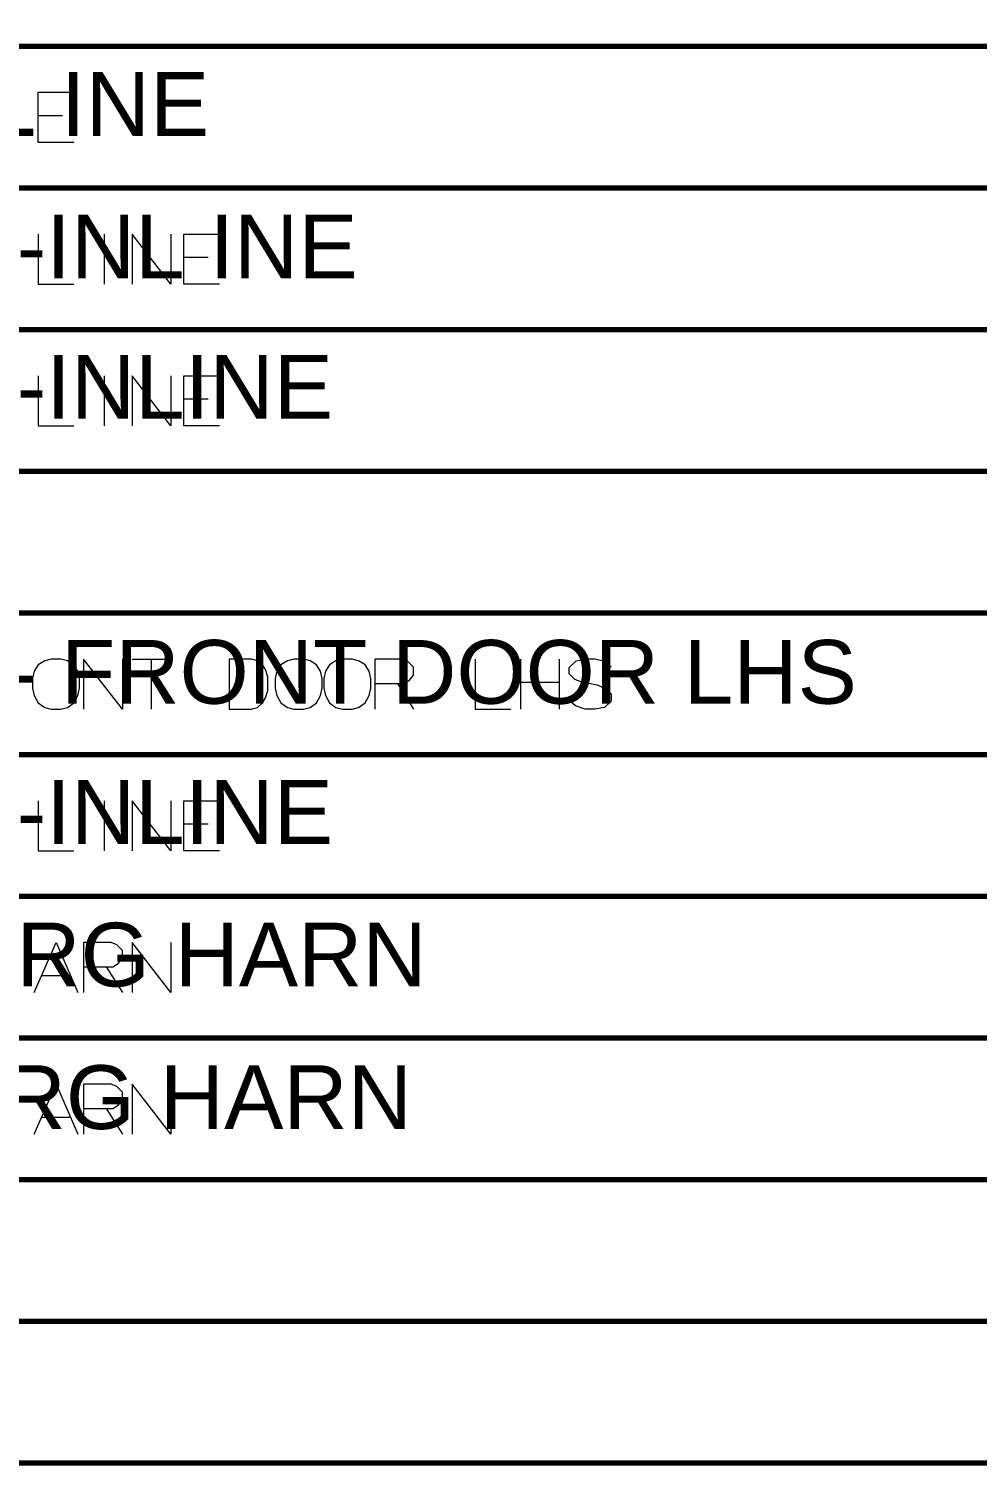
# Model space of a CAD drawing. Header units: millimetres. Extents: x 0 to 174, y 0 to 33.
# Drawn here: x 80.641 to 83.32, y 20.297 to 24.382 of the extents above; entities that cross this region are included whole.
import ezdxf

# ---------------------------------------------------------------- set-up
doc = ezdxf.new("R2010")
doc.units = ezdxf.units.MM
doc.layers.add('BOM_OCR_TEXT', color=7, linetype='Continuous')
doc.layers.add('BOM_ORIGINAL_OUTLINES', color=7, linetype='Continuous')
doc.layers.add('PDF_Geomertry', color=7, linetype='Continuous', true_color=0x405f80)
doc.styles.get("Standard").update_dxf_attribs({"font": 'arial.ttf'})

msp = doc.modelspace()

# ---------------------------------------------------------------- linework, layer by layer
at = {"layer": 'BOM_ORIGINAL_OUTLINES', "color": 18, "lineweight": 13, "true_color": 0x260000}
for points in [[(80.7682, 24.061), (80.6676, 24.061), (80.6676, 24.2028), (80.7682, 24.2028)], [(80.7361, 24.1364), (80.6676, 24.1364)], [(80.6676, 23.8025), (80.6676, 23.6608), (80.7682, 23.6608)], [(80.855, 23.6608), (80.855, 23.8025)], [(81.0425, 23.8025), (81.0425, 23.6608), (80.9328, 23.8025), (80.9328, 23.6608)], [(81.1796, 23.6608), (81.079, 23.6608), (81.079, 23.8025), (81.1796, 23.8025)], [(81.1476, 23.7363), (81.079, 23.7363)], [(80.6676, 23.4022), (80.6676, 23.2606), (80.7682, 23.2606)], [(80.855, 23.2606), (80.855, 23.4022)], [(81.0425, 23.4022), (81.0425, 23.2606), (80.9328, 23.4022), (80.9328, 23.2606)], [(81.1796, 23.2606), (81.079, 23.2606), (81.079, 23.4022), (81.1796, 23.4022)], [(81.1476, 23.336), (81.079, 23.336)], [(80.9053, 22.6018), (80.9053, 22.4601), (80.7956, 22.6018), (80.7956, 22.4601)], [(80.9328, 22.6018), (81.0425, 22.6018)], [(80.9876, 22.4601), (80.9876, 22.6018)], [(81.2687, 22.4601), (81.2871, 22.4646), (81.3008, 22.4783), (81.31, 22.4921), (81.3168, 22.5126), (81.3168, 22.5515), (81.31, 22.5721), (81.3008, 22.5858), (81.2871, 22.5972), (81.2711, 22.6018), (81.2071, 22.6018), (81.2071, 22.4601), (81.2711, 22.4601)], [(81.6186, 22.5332), (81.7008, 22.5332), (81.7168, 22.5424), (81.7283, 22.5561), (81.7283, 22.5789), (81.7122, 22.595), (81.6962, 22.6018), (81.6186, 22.6018), (81.6186, 22.4601)], [(81.9021, 22.6018), (81.9021, 22.4601), (82.0026, 22.4601)], [(82.03, 22.6018), (82.03, 22.4601)], [(82.1397, 22.6018), (82.1397, 22.4601)], [(82.2861, 22.5789), (82.2678, 22.595), (82.2404, 22.6018), (82.2129, 22.6018), (82.1856, 22.595), (82.1672, 22.5767), (82.1672, 22.5607), (82.1832, 22.5446), (82.2083, 22.5356), (82.2267, 22.5332), (82.2472, 22.5286), (82.2678, 22.5194), (82.2861, 22.5035), (82.2861, 22.4829), (82.2678, 22.4646), (82.2404, 22.4601), (82.2129, 22.4601), (82.1856, 22.4692), (82.1672, 22.4853)], [(81.6826, 22.5332), (81.7283, 22.4601)], [(82.1397, 22.5356), (82.03, 22.5356)], [(80.6676, 22.2015), (80.6676, 22.0599), (80.7682, 22.0599)], [(80.855, 22.0599), (80.855, 22.2015)], [(81.0425, 22.2015), (81.0425, 22.0599), (80.9328, 22.2015), (80.9328, 22.0599)], [(81.1796, 22.0599), (81.079, 22.0599), (81.079, 22.2015), (81.1796, 22.2015)], [(81.1476, 22.1353), (81.079, 22.1353)], [(80.6561, 21.6596), (80.7179, 21.8014), (80.7796, 21.6596)], [(80.7956, 21.7328), (80.8779, 21.7328), (80.8939, 21.7419), (80.9053, 21.7556), (80.9053, 21.7785), (80.8893, 21.7944), (80.8733, 21.8014), (80.7956, 21.8014), (80.7956, 21.6596)], [(81.0425, 21.8014), (81.0425, 21.6596), (80.9328, 21.8014), (80.9328, 21.6596)], [(80.6767, 21.7076), (80.759, 21.7076)], [(80.8596, 21.7328), (80.9053, 21.6596)], [(80.6561, 21.2593), (80.7179, 21.4011), (80.7796, 21.2593)], [(80.7956, 21.3325), (80.8779, 21.3325), (80.8939, 21.3417), (80.9053, 21.3554), (80.9053, 21.3782), (80.8893, 21.3943), (80.8733, 21.4011), (80.7956, 21.4011), (80.7956, 21.2593)], [(81.0425, 21.4011), (81.0425, 21.2593), (80.9328, 21.4011), (80.9328, 21.2593)], [(80.8596, 21.3325), (80.9053, 21.2593)], [(80.6767, 21.3074), (80.759, 21.3074)]]:
    msp.add_lwpolyline(points, dxfattribs=at)
for points in [[(80.7042, 22.6018), (80.6858, 22.5972), (80.6676, 22.5858), (80.6561, 22.5675), (80.6515, 22.5469), (80.6515, 22.5194), (80.6561, 22.4989), (80.6676, 22.4783), (80.6858, 22.4646), (80.7042, 22.4601), (80.7315, 22.4601), (80.7499, 22.4646), (80.7682, 22.4783), (80.7796, 22.4989), (80.7842, 22.5194), (80.7842, 22.5469), (80.7796, 22.5675), (80.7682, 22.5858), (80.7499, 22.5972), (80.7315, 22.6018), (80.7042, 22.6018)], [(81.39, 22.6018), (81.3717, 22.5972), (81.3533, 22.5858), (81.3419, 22.5675), (81.3374, 22.5469), (81.3374, 22.5194), (81.3419, 22.4989), (81.3533, 22.4783), (81.3717, 22.4646), (81.39, 22.4601), (81.4174, 22.4601), (81.4357, 22.4646), (81.454, 22.4783), (81.4654, 22.4989), (81.47, 22.5194), (81.47, 22.5469), (81.4654, 22.5675), (81.454, 22.5858), (81.4357, 22.5972), (81.4174, 22.6018), (81.39, 22.6018)], [(81.5271, 22.6018), (81.5089, 22.5972), (81.4906, 22.5858), (81.4792, 22.5675), (81.4746, 22.5469), (81.4746, 22.5194), (81.4792, 22.4989), (81.4906, 22.4783), (81.5089, 22.4646), (81.5271, 22.4601), (81.5546, 22.4601), (81.5728, 22.4646), (81.5911, 22.4783), (81.6025, 22.4989), (81.6071, 22.5194), (81.6071, 22.5469), (81.6025, 22.5675), (81.5911, 22.5858), (81.5728, 22.5972), (81.5546, 22.6018), (81.5271, 22.6018)]]:
    msp.add_lwpolyline(points, close=True, dxfattribs=at)
at = {"layer": 'PDF_Geomertry', "color": 165, "lineweight": 70, "true_color": 0x5267a5}
for points in [[(70.2461, 23.9329), (70.2461, 23.5326), (71.3026, 23.5326), (71.3026, 23.9329), (75.611, 23.9329), (75.611, 24.3332), (83.901, 24.3332), (83.901, 24.7333), (85.7837, 24.7333), (85.7837, 25.1336), (98.9892, 25.1336), (98.9892, 25.5339)], [(70.2461, 23.5326), (70.2461, 23.1324), (71.3026, 23.1324), (71.3026, 23.5326), (75.611, 23.5326), (75.611, 23.9329), (83.901, 23.9329), (83.901, 24.3332), (85.7837, 24.3332), (85.7837, 24.7333), (98.9892, 24.7333), (98.9892, 25.1336)], [(70.2461, 23.1324), (70.2461, 22.7322), (71.3026, 22.7322), (71.3026, 23.1324), (75.611, 23.1324), (75.611, 23.5326), (83.901, 23.5326), (83.901, 23.9329), (85.7837, 23.9329), (85.7837, 24.3332), (98.9892, 24.3332), (98.9892, 24.7333)], [(70.2461, 22.7322), (70.2461, 22.3319), (71.3026, 22.3319), (71.3026, 22.7322), (75.611, 22.7322), (75.611, 23.1324), (83.901, 23.1324), (83.901, 23.5326), (85.7837, 23.5326), (85.7837, 23.9329), (98.9892, 23.9329), (98.9892, 24.3332)], [(70.2461, 22.3319), (70.2461, 21.9317), (71.3026, 21.9317), (71.3026, 22.3319), (75.611, 22.3319), (75.611, 22.7322), (83.901, 22.7322), (83.901, 23.1324), (85.7837, 23.1324), (85.7837, 23.5326), (98.9892, 23.5326), (98.9892, 23.9329)], [(70.2461, 21.9317), (70.2461, 21.5315), (71.3026, 21.5315), (71.3026, 21.9317), (75.611, 21.9317), (75.611, 22.3319), (83.901, 22.3319), (83.901, 22.7322), (85.7837, 22.7322), (85.7837, 23.1324), (98.9892, 23.1324), (98.9892, 23.5326)], [(70.2461, 21.5315), (70.2461, 21.1313), (71.3026, 21.1313), (71.3026, 21.5315), (75.611, 21.5315), (75.611, 21.9317), (83.901, 21.9317), (83.901, 22.3319), (85.7837, 22.3319), (85.7837, 22.7322), (98.9892, 22.7322), (98.9892, 23.1324)], [(70.2461, 21.1313), (70.2461, 20.731), (71.3026, 20.731), (71.3026, 21.1313), (75.611, 21.1313), (75.611, 21.5315), (83.901, 21.5315), (83.901, 21.9317), (85.7837, 21.9317), (85.7837, 22.3319), (98.9892, 22.3319), (98.9892, 22.7322)], [(70.2461, 20.731), (70.2461, 20.3308), (71.3026, 20.3308), (71.3026, 20.731), (75.611, 20.731), (75.611, 21.1313), (83.901, 21.1313), (83.901, 21.5315), (85.7837, 21.5315), (85.7837, 21.9317), (98.9892, 21.9317), (98.9892, 22.3319)], [(70.2461, 20.3308), (70.2461, 19.9306), (71.3026, 19.9306), (71.3026, 20.3308), (75.611, 20.3308), (75.611, 20.731), (83.901, 20.731), (83.901, 21.1313), (85.7837, 21.1313), (85.7837, 21.5315), (98.9892, 21.5315), (98.9892, 21.9317)], [(70.2461, 19.9306), (70.2461, 19.5303), (71.3026, 19.5303), (71.3026, 19.9306), (75.611, 19.9306), (75.611, 20.3308), (83.901, 20.3308), (83.901, 20.731), (85.7837, 20.731), (85.7837, 21.1313), (98.9892, 21.1313), (98.9892, 21.5315)]]:
    msp.add_lwpolyline(points, dxfattribs=at)

# ---------------------------------------------------------------- texts
at = {"layer": 'BOM_OCR_TEXT', "char_height": 0.18, "width": 8.152222, "attachment_point": 1}
for s, insert in [('TYCO-1-2296695-1 CONNECTOR ASM-INL INE', (75.6739, 24.2597)), ('YAZAK1-7297-2973-30-CONNECTOR ASM-INL INE', (75.6739, 23.8569)), ('YAZAK1-7297-6353-30-CONNECTOR ASM-INLINE', (75.6739, 23.4611)), ('INSTALLED-XXXXXXXX B234 GROMMET - FRONT DOOR LHS', (75.6739, 22.6556)), ('YAZAK1-7283-8397-40-CONNECTOR ASM-INLINE', (75.6739, 22.2597)), ('HELLERMANNTYTON-157-OO154-CLIP-WRG HARN', (75.6739, 21.8569)), ('HELLERMANNTYTON-156-02467-CL IP-WRG HARN', (75.6739, 21.4542))]:
    msp.add_mtext(s, dxfattribs=dict(at, insert=insert))

doc.saveas('drawing.dxf')
